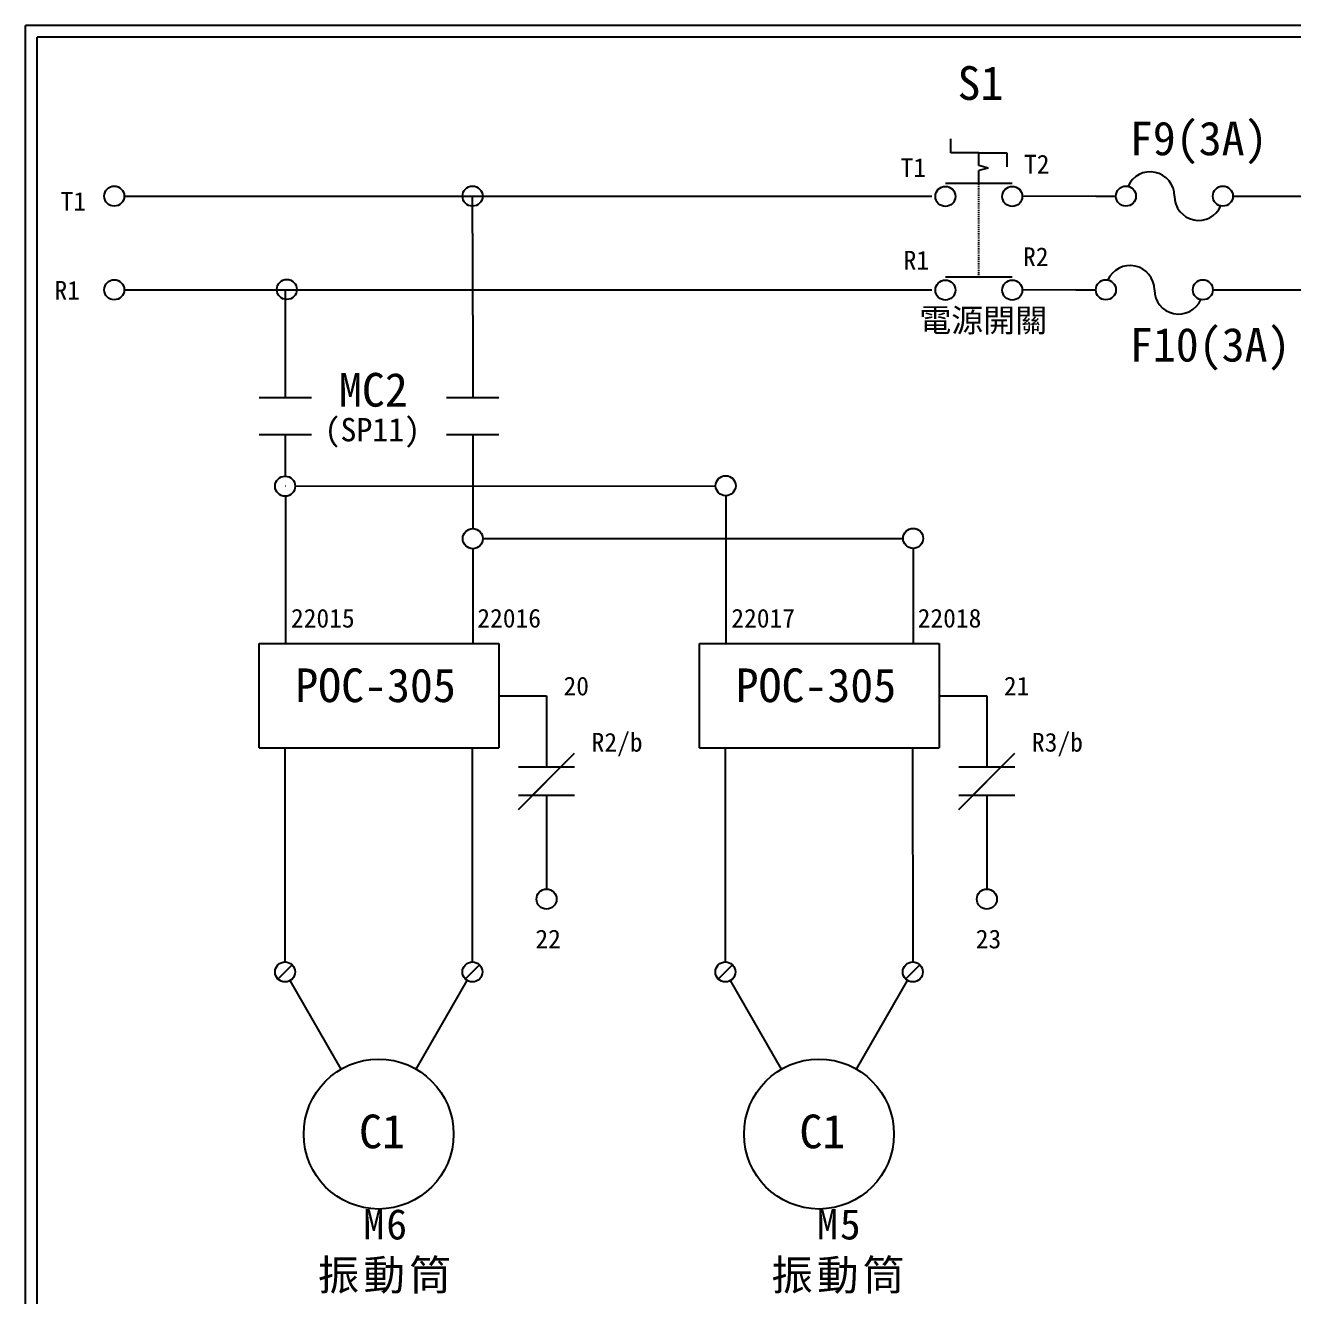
# Model space of a CAD drawing. Extents: x 10 to 297, y 3 to 207.
# Drawn here: x 10 to 145.4, y 71.3 to 207 of the extents above; entities that cross this region are included whole.
import ezdxf

# ---------------------------------------------------------------- set-up
doc = ezdxf.new("R2010")
doc.units = 0
doc.linetypes.add('DASHED', pattern=[0.2, 0.1, -0.1])
doc.layers.get('0').update_dxf_attribs({"linetype": 'CONTINUOUS'})
for name, color, linetype in [('7', 7, 'CONTINUOUS'), ('圖框層', 7, 'CONTINUOUS'), ('標尺寸層', 3, 'CONTINUOUS')]:
    doc.layers.add(name, color=color, linetype=linetype)
doc.styles.add('CNS', font='romanc.shx', dxfattribs={"bigfont": 'chineset.shx'})
doc.styles.add('STSL', font='kaiu.ttf')
doc.styles.add('標楷體', font='kaiu.ttf')

# ---------------------------------------------------------------- blocks, each defined once
blk = doc.blocks.new('FUSE')
at = {"color": 7}
for p, q in [((0, 0), (2.14, 0)), ((14.64, 0), (16.78, 0))]:
    blk.add_line(p, q, dxfattribs=at)
for centre in [(3.21, 0), (13.56, 0)]:
    blk.add_circle(centre, 1.07)
for centre, start, end in [((5.8, 0), 0, 156.116), ((10.98, 0), 180, 336.116)]:
    blk.add_arc(centre, 2.59, start, end, dxfattribs=at)

msp = doc.modelspace()

# ---------------------------------------------------------------- linework, layer by layer
for p, q in [((108.76, 193.36), (108.76, 194.86)), ((111.76, 193.36), (108.76, 193.36)), ((111.76, 193.36), (114.76, 193.36)), ((114.76, 193.36), (114.76, 191.86)), ((112.76, 191.75), (111.76, 192.02)), ((112.76, 191.75), (111.76, 191.48)), ((138.89, 188.75), (186.7, 188.75)), ((136.75, 178.75), (144.96, 178.75)), ((138.89, 178.75), (186.7, 178.75))]:
    msp.add_line(p, q)
at = {"color": 0}
for p, q in [((57.72, 184.79), (57.74, 167.27)), ((37.72, 178.79), (37.73, 167.27)), ((37.74, 163.3), (37.74, 158.86)), ((57.74, 163.3), (57.75, 153.26)), ((37.75, 156.72), (37.76, 141)), ((84.75, 156.77), (84.76, 141)), ((57.75, 151.12), (57.75, 141)), ((104.75, 151.15), (104.75, 141)), ((37.69, 129.87), (37.7, 107.01)), ((57.69, 129.87), (57.7, 107.01)), ((84.69, 129.87), (84.7, 107.01)), ((104.69, 129.87), (104.7, 107.01)), ((38.47, 106.7), (36.95, 105.19)), ((58.47, 106.7), (56.95, 105.19)), ((85.47, 106.7), (83.95, 105.19)), ((105.47, 106.7), (103.95, 105.19)), ((43.7, 95.57), (38.24, 105.02)), ((51.7, 95.57), (57.16, 105.03)), ((90.7, 95.57), (85.24, 105.02)), ((98.7, 95.57), (104.16, 105.03))]:
    msp.add_line(p, q, dxfattribs=at)
for centre, radius in [((19.48, 188.75), 1.07), ((57.72, 188.75), 1.07), ((19.48, 178.75), 1.07), ((37.9, 178.79), 1.07), ((37.72, 157.79), 1.07), ((84.74, 157.84), 1.07), ((57.75, 152.19), 1.07), ((104.75, 152.22), 1.07), ((65.62, 113.72), 1.07), ((112.62, 113.72), 1.07), ((37.71, 105.94), 1.07), ((57.71, 105.94), 1.07), ((84.71, 105.94), 1.07), ((104.71, 105.94), 1.07), ((47.7, 88.64), 8), ((94.7, 88.64), 8)]:
    msp.add_circle(centre, radius, dxfattribs=at)
at = {"layer": '7'}
for p, q in [((111.76, 192.02), (111.76, 193.36)), ((111.76, 190.14), (111.76, 191.48)), ((108.19, 190.14), (115.33, 190.14)), ((108.19, 180.14), (115.33, 180.14))]:
    msp.add_line(p, q, dxfattribs=at)
at = {"layer": '7', "linetype": 'DASHED'}
msp.add_line((111.76, 180.14), (111.76, 190.14), dxfattribs=at)
at = {"layer": '7'}
for centre in [(108.19, 188.72), (115.33, 188.72), (108.19, 178.72), (115.33, 178.72)]:
    msp.add_circle(centre, 1.07, dxfattribs=at)
at = {"layer": '圖框層', "color": 7}
for p, q in [((297, 206.97), (10, 206.97)), ((10, 3), (10, 206.97)), ((295.75, 205.72), (11.25, 205.72)), ((11.25, 4.25), (11.25, 205.72))]:
    msp.add_line(p, q, dxfattribs=at)
at = {"layer": '標尺寸層', "color": 0}
for p, q in [((20.55, 188.75), (106.76, 188.75)), ((20.55, 178.75), (106.76, 178.75)), ((34.95, 167.27), (40.52, 167.27)), ((54.95, 167.27), (60.52, 167.27)), ((34.95, 163.3), (40.52, 163.3)), ((54.95, 163.3), (60.52, 163.3)), ((37.75, 157.79), (37.74, 157.79)), ((38.79, 157.79), (83.67, 157.84)), ((58.82, 152.19), (103.68, 152.22)), ((34.96, 141), (40.53, 141)), ((34.96, 129.87), (34.96, 141)), ((40.53, 141), (54.96, 141)), ((54.96, 141), (60.53, 141)), ((60.53, 141), (60.53, 129.87)), ((81.96, 141), (87.53, 141)), ((81.96, 129.87), (81.96, 141)), ((87.53, 141), (101.96, 141)), ((101.96, 141), (107.53, 141)), ((107.53, 141), (107.53, 129.87)), ((60.53, 135.43), (65.62, 135.43)), ((65.62, 135.43), (65.62, 127.79)), ((107.53, 135.43), (112.62, 135.43)), ((112.62, 135.43), (112.62, 127.79)), ((34.96, 129.87), (40.53, 129.87)), ((40.53, 129.87), (54.96, 129.87)), ((54.96, 129.87), (60.53, 129.87)), ((65.62, 126.29), (68.62, 129.29)), ((81.96, 129.87), (87.53, 129.87)), ((87.53, 129.87), (101.96, 129.87)), ((101.96, 129.87), (107.53, 129.87)), ((112.62, 126.29), (115.62, 129.29)), ((65.62, 127.79), (62.62, 127.79)), ((64.12, 124.79), (67.12, 127.79)), ((68.62, 127.79), (65.62, 127.79)), ((112.62, 127.79), (109.62, 127.79)), ((111.12, 124.79), (114.12, 127.79)), ((115.62, 127.79), (112.62, 127.79)), ((62.62, 123.29), (65.62, 126.29)), ((109.62, 123.29), (112.62, 126.29)), ((65.62, 124.79), (62.62, 124.79)), ((68.62, 124.79), (65.62, 124.79)), ((65.62, 124.79), (65.62, 114.79)), ((112.62, 124.79), (109.62, 124.79)), ((115.62, 124.79), (112.62, 124.79)), ((112.62, 124.79), (112.62, 114.79))]:
    msp.add_line(p, q, dxfattribs=at)
at = {"layer": '標尺寸層', "color": 7}
for p, q in [((57.72, 184.79), (57.72, 188.81)), ((124.25, 188.75), (116.4, 188.72)), ((122.11, 178.75), (116.4, 178.72))]:
    msp.add_line(p, q, dxfattribs=at)

# ---------------------------------------------------------------- block references
at = {"color": 7}
for p in [(124.25, 188.75), (122.11, 178.75)]:
    msp.add_blockref('FUSE', p, dxfattribs=at)

# ---------------------------------------------------------------- texts
at = {"color": 0, "char_height": 3.25, "width": 29.841, "attachment_point": 2, "style": '標楷體'}
for s, insert in [('{\\T1.1;M6\\P振動筒}', (48.52, 80.64)), ('{\\T1.1;M5\\P振動筒}', (96.93, 80.64))]:
    msp.add_mtext(s, dxfattribs=dict(at, insert=insert))
at = {"layer": '圖框層', "color": 4, "style": 'STSL'}
for s, height, p in [('S1', 3.6, (109.49, 199.02)), ('F9(3A)', 3.6, (127.88, 193.11)), ('T1', 2, (103.4, 190.79)), ('T2', 2, (116.58, 191.16)), ('R2', 2, (116.48, 181.28)), ('R1', 2, (103.73, 180.91)), ('F10(3A)', 3.6, (127.88, 171.09))]:
    msp.add_text(s, height=height, dxfattribs=at).set_placement(p)
at = {"layer": '圖框層', "color": 0, "style": 'STSL'}
for s, height, p in [('T1', 2, (13.75, 187.19)), ('R1', 2, (13.1, 177.7)), ('MC2', 3.6, (43.46, 166.28)), ('(SP11)', 2.5, (41.93, 162.57)), ('22015', 2, (38.34, 142.7)), ('22016', 2, (58.23, 142.7)), ('22017', 2, (85.34, 142.7)), ('22018', 2, (105.23, 142.7)), ('POC-305', 3.6, (38.8, 134.74)), ('POC-305', 3.6, (85.8, 134.74)), ('20', 2, (67.43, 135.46)), ('21', 2, (114.43, 135.46)), ('R2/b', 2, (70.43, 129.46)), ('R3/b', 2, (117.43, 129.46)), ('22', 2, (64.43, 108.46)), ('23', 2, (111.43, 108.46)), ('C1', 3.6, (45.61, 87.12)), ('C1', 3.6, (92.61, 87.12))]:
    msp.add_text(s, height=height, dxfattribs=at).set_placement(p)
at = {"layer": '標尺寸層', "color": 7, "insert": (105.41, 176.75), "char_height": 2.5, "width": 14.0847, "attachment_point": 1, "style": 'CNS'}
msp.add_mtext('{\\fDFKai-SB|b0|i0|c136|p65;電源開關}', dxfattribs=at)

doc.saveas('drawing.dxf')
